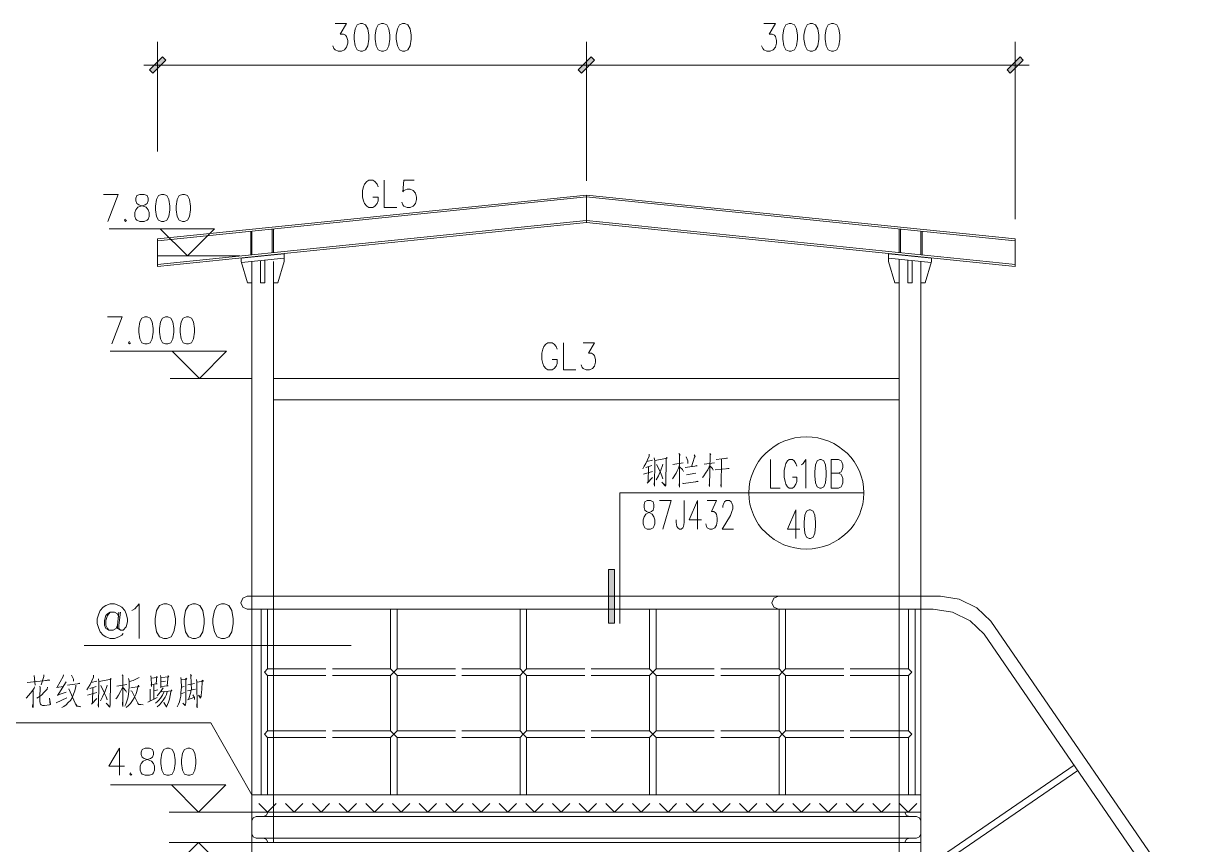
# Model space of a CAD drawing. Header units: millimetres. Extents: x 0 to 586, y 0 to 414.
# Drawn here: x 370.5 to 495.3, y 134.9 to 222.4 of the extents above; entities that cross this region are included whole.
import ezdxf

# ---------------------------------------------------------------- set-up
doc = ezdxf.new("R2010")
doc.units = ezdxf.units.MM

msp = doc.modelspace()

# ---------------------------------------------------------------- hatches: boundary and pattern name
h = msp.add_hatch(color=0)
h.dxf.hatch_style = 2
h.paths.add_polyline_path([(385.307417, 218.806889), (385.656667, 218.457639), (384.277306, 217.078278), (383.928056, 217.427528)])
h = msp.add_hatch(color=0)
h.dxf.hatch_style = 2
h.paths.add_polyline_path([(431.020361, 218.806889), (431.366083, 218.457639), (429.986722, 217.078278), (429.637472, 217.427528)])
h = msp.add_hatch(color=0)
h.dxf.hatch_style = 2
h.paths.add_polyline_path([(429.986722, 217.078278), (429.637472, 217.427528), (431.020361, 218.806889), (431.366083, 218.457639)])
h = msp.add_hatch(color=0)
h.dxf.hatch_style = 2
h.paths.add_polyline_path([(475.696139, 217.078278), (475.346889, 217.427528), (476.729778, 218.806889), (477.079028, 218.457639)])
h = msp.add_hatch(color=0)
h.dxf.hatch_style = 2
h.paths.add_polyline_path([(432.868917, 164.203944), (433.48275, 164.203944), (433.48275, 158.478361), (432.868917, 158.478361)])

# ---------------------------------------------------------------- linework, layer by layer
at = {"color": 0, "lineweight": 0}
for points in [[(403.704778, 222.380528), (404.943028, 222.380528), (404.269222, 221.251639), (404.604361, 221.251639), (404.830139, 221.114056), (404.943028, 220.972944), (405.055917, 220.549611), (405.055917, 220.267389), (404.943028, 219.844056), (404.71725, 219.561833), (404.382111, 219.420722), (404.043444, 219.420722), (403.704778, 219.561833), (403.591889, 219.702944), (403.479, 219.985167)], [(449.414194, 222.380528), (450.652444, 222.380528), (449.978639, 221.251639), (450.317306, 221.251639), (450.539556, 221.114056), (450.652444, 220.972944), (450.765333, 220.549611), (450.765333, 220.267389), (450.652444, 219.844056), (450.430194, 219.561833), (450.091528, 219.420722), (449.752861, 219.420722), (449.414194, 219.561833), (449.301306, 219.702944), (449.188417, 219.985167)], [(384.792361, 208.717444), (384.792361, 220.4085)], [(430.501778, 205.595361), (430.501778, 220.4085)], [(430.501778, 205.595361), (430.501778, 220.4085)], [(476.214722, 201.513722), (476.214722, 220.4085)], [(386.2705, 217.942583), (383.314222, 217.942583)], [(430.494722, 217.942583), (384.802944, 217.942583)], [(431.983444, 217.942583), (429.023639, 217.942583)], [(429.023639, 217.942583), (431.983444, 217.942583)], [(430.512361, 217.942583), (476.204139, 217.942583)], [(474.733056, 217.942583), (477.692861, 217.942583)], [(408.294417, 204.985056), (408.185056, 205.260222), (407.962806, 205.535389), (407.744083, 205.672972), (407.299583, 205.672972), (407.080861, 205.535389), (406.858611, 205.260222), (406.74925, 204.985056), (406.639889, 204.568778), (406.639889, 203.880861), (406.74925, 203.464583), (406.858611, 203.189417), (407.080861, 202.91425), (407.299583, 202.776667), (407.744083, 202.776667), (407.962806, 202.91425), (408.185056, 203.189417), (408.294417, 203.464583), (408.294417, 203.880861), (407.744083, 203.880861)], [(408.957639, 205.672972), (408.957639, 202.776667), (410.280556, 202.776667)], [(412.160861, 205.672972), (411.056667, 205.672972), (410.943778, 204.431194), (411.056667, 204.568778), (411.38475, 204.709889), (411.716361, 204.709889), (412.047972, 204.568778), (412.270222, 204.293611), (412.379583, 203.880861), (412.379583, 203.605694), (412.270222, 203.189417), (412.047972, 202.91425), (411.716361, 202.776667), (411.38475, 202.776667), (411.056667, 202.91425), (410.943778, 203.051833), (410.834417, 203.327)], [(379.042083, 204.166611), (380.58725, 204.166611), (379.483056, 201.266778)], [(384.792361, 199.414694), (430.501778, 204.099583)], [(384.813528, 199.203028), (430.522944, 203.891444)], [(476.190028, 199.203028), (430.480611, 203.891444)], [(476.214722, 199.414694), (430.501778, 204.099583)], [(430.501778, 204.099583), (430.501778, 201.171528)], [(381.363361, 201.541944), (381.250472, 201.404361), (381.363361, 201.266778), (381.472722, 201.404361)], [(384.771194, 196.694778), (430.480611, 201.379667)], [(384.792361, 196.486639), (430.501778, 201.171528)], [(476.214722, 196.486639), (430.501778, 201.171528)], [(476.235889, 196.694778), (430.522944, 201.379667)], [(385.074583, 200.504778), (379.617111, 200.504778)], [(390.87425, 200.504778), (385.074583, 200.504778)], [(385.074583, 200.504778), (387.974417, 197.608472)], [(387.974417, 197.608472), (390.87425, 200.504778)], [(394.723056, 197.728417), (394.723056, 200.219028)], [(394.846528, 197.728417), (394.846528, 200.233139)], [(397.023167, 197.964778), (397.023167, 200.455389)], [(397.146639, 197.964778), (397.146639, 200.4695)], [(463.860444, 197.964778), (463.860444, 200.4695)], [(463.983917, 197.964778), (463.983917, 200.455389)], [(466.160556, 197.728417), (466.160556, 200.233139)], [(466.284028, 197.728417), (466.284028, 200.219028)], [(384.792361, 199.414694), (384.792361, 196.486639)], [(476.214722, 199.414694), (476.214722, 196.486639)], [(393.562417, 197.608472), (384.84175, 197.608472)], [(393.696472, 197.029917), (393.696472, 197.375639)], [(398.286111, 197.83425), (393.707056, 197.379167)], [(393.752917, 196.920556), (398.296694, 197.375639)], [(398.296694, 197.029917), (398.296694, 197.837778)], [(462.710389, 197.029917), (462.710389, 197.837778)], [(467.254167, 196.920556), (462.710389, 197.375639)], [(462.720972, 197.83425), (467.300028, 197.379167)], [(467.310611, 197.029917), (467.310611, 197.375639)], [(393.696472, 197.029917), (394.384389, 194.729806)], [(394.846528, 197.029917), (394.846528, 135.117417)], [(395.767278, 194.729806), (395.767278, 197.121639)], [(396.225889, 194.729806), (396.225889, 197.1675)], [(397.146639, 197.029917), (397.146639, 135.117417)], [(398.296694, 197.029917), (397.60525, 194.729806)], [(462.710389, 197.029917), (463.398306, 194.729806)], [(463.860444, 197.259222), (463.860444, 135.117417)], [(464.781194, 194.729806), (464.781194, 197.1675)], [(465.239806, 194.729806), (465.239806, 197.121639)], [(466.160556, 197.029917), (466.160556, 135.117417)], [(467.310611, 197.029917), (466.619167, 194.729806)], [(394.384389, 194.729806), (394.846528, 194.729806)], [(395.767278, 194.729806), (396.225889, 194.729806)], [(397.60525, 194.729806), (397.146639, 194.729806)], [(463.398306, 194.729806), (463.860444, 194.729806)], [(465.239806, 194.729806), (464.781194, 194.729806)], [(466.619167, 194.729806), (466.160556, 194.729806)], [(379.468944, 191.120889), (381.014111, 191.120889), (379.909917, 188.224583)], [(386.358694, 187.462583), (379.744111, 187.462583)], [(381.786694, 188.49975), (381.677333, 188.362167), (381.786694, 188.224583), (381.896056, 188.362167)], [(386.358694, 187.462583), (389.258528, 184.56275)], [(392.154833, 187.462583), (386.358694, 187.462583)], [(389.258528, 184.56275), (392.154833, 187.462583)], [(427.400861, 187.663667), (427.287972, 187.942361), (427.06925, 188.217528), (426.847, 188.355111), (426.406028, 188.355111), (426.183778, 188.217528), (425.965056, 187.942361), (425.855694, 187.663667), (425.742806, 187.250917), (425.742806, 186.559472), (425.855694, 186.146722), (425.965056, 185.871556), (426.183778, 185.596389), (426.406028, 185.455278), (426.847, 185.455278), (427.06925, 185.596389), (427.287972, 185.871556), (427.400861, 186.146722), (427.400861, 186.559472), (426.847, 186.559472)], [(428.064083, 188.355111), (428.064083, 185.455278), (429.387, 185.455278)], [(430.159583, 188.355111), (431.376667, 188.355111), (430.713444, 187.250917), (431.045056, 187.250917), (431.263778, 187.113333), (431.376667, 186.97575), (431.486028, 186.559472), (431.486028, 186.284306), (431.376667, 185.871556), (431.154417, 185.596389), (430.822806, 185.455278), (430.491194, 185.455278), (430.159583, 185.596389), (430.050222, 185.733972), (429.940861, 186.009139)], [(394.846528, 184.56275), (386.125861, 184.56275)], [(397.146639, 184.56275), (463.860444, 184.56275)], [(397.146639, 182.262639), (463.860444, 182.262639)], [(437.204556, 176.477083), (437.204556, 176.276), (436.84825, 175.492833), (436.668333, 175.203556), (436.516639, 174.914278)], [(437.740778, 176.099611), (437.793694, 175.782111), (437.765472, 173.058667), (437.716083, 173.2915), (437.765472, 173.609)], [(437.818389, 175.810333), (439.116611, 176.043167), (439.042528, 176.131361), (439.017833, 175.870306), (438.989611, 173.2915), (438.964917, 173.146861), (438.940222, 173.058667), (438.555694, 173.492583), (438.964917, 173.115111)], [(440.368972, 176.565278), (440.495972, 176.392417), (440.443056, 176.420639), (440.418361, 172.970472), (440.393667, 173.231528), (440.418361, 173.464361)], [(441.1345, 176.187806), (441.310889, 175.782111), (441.335583, 175.665694), (441.335583, 175.492833)], [(441.998806, 176.420639), (442.101111, 176.247778), (442.027028, 176.159583), (441.847111, 175.60925), (441.720111, 175.143583)], [(443.656861, 176.565278), (443.759167, 176.420639), (443.709778, 176.477083), (443.632167, 173.030444), (443.607472, 173.175083), (443.632167, 173.407917)], [(444.344778, 175.92675), (445.544222, 176.043167), (445.441917, 176.071389), (445.163222, 175.986722)], [(437.486778, 175.26), (436.823556, 175.058917)], [(436.950556, 175.693917), (437.560861, 175.842083)], [(437.130472, 175.115361), (437.10225, 173.520806), (436.999944, 173.407917), (437.560861, 173.986472)], [(438.658, 175.436389), (438.633306, 175.26), (438.456917, 174.769639), (438.174694, 174.159333), (437.945389, 173.753639)], [(437.994778, 175.376417), (438.404, 174.565028), (438.404, 174.536806), (438.555694, 174.159333), (438.633306, 173.95825), (438.658, 173.841833)], [(440.418361, 175.319972), (440.316056, 174.998944), (440.189056, 174.709667), (440.062056, 174.476833), (439.935056, 174.247528), (439.83275, 174.071139), (439.677528, 173.870056)], [(439.730444, 175.376417), (440.802889, 175.549278)], [(440.443056, 175.143583), (440.749972, 174.854306), (440.852278, 174.653222)], [(441.032194, 175.058917), (442.330417, 175.231778), (442.256333, 175.26), (442.154028, 175.231778)], [(443.681556, 175.376417), (443.45225, 174.826083), (443.19825, 174.448611), (443.018333, 174.187556), (442.866639, 173.986472)], [(443.046556, 175.404639), (444.143694, 175.549278)], [(443.681556, 175.203556), (443.939083, 174.9425), (444.013167, 174.769639)], [(444.217778, 174.826083), (445.724139, 174.9425), (445.597139, 174.970722), (445.417222, 174.914278)], [(444.905694, 175.954972), (444.881, 172.970472), (444.831611, 173.175083), (444.856306, 173.347944)], [(450.116222, 175.92675), (450.116222, 172.857583), (451.1675, 172.857583)], [(452.920806, 175.1965), (452.832611, 175.489306), (452.656222, 175.778583), (452.479833, 175.92675), (452.130583, 175.92675), (451.954194, 175.778583), (451.781333, 175.489306), (451.693139, 175.1965), (451.604944, 174.759056), (451.604944, 174.028806), (451.693139, 173.587833), (451.781333, 173.298556), (451.954194, 173.00575), (452.130583, 172.857583), (452.479833, 172.857583), (452.656222, 173.00575), (452.832611, 173.298556), (452.920806, 173.587833), (452.920806, 174.028806), (452.479833, 174.028806)], [(453.446444, 175.341139), (453.619306, 175.489306), (453.883889, 175.92675), (453.883889, 172.857583)], [(456.600278, 172.857583), (456.600278, 175.92675), (457.386972, 175.92675), (457.651556, 175.778583), (457.73975, 175.633944), (457.827944, 175.341139), (457.827944, 175.048333), (457.73975, 174.759056), (457.651556, 174.610889), (457.386972, 174.46625)], [(437.560861, 174.625), (436.59425, 174.363944)], [(440.749972, 173.407917), (440.802889, 173.347944), (440.852278, 173.376167), (442.432722, 173.580778), (442.330417, 173.609), (442.125806, 173.520806)], [(441.183889, 174.27575), (442.154028, 174.476833)], [(456.600278, 174.46625), (457.386972, 174.46625), (457.651556, 174.318083), (457.73975, 174.173444), (457.827944, 173.880639), (457.827944, 173.443194), (457.73975, 173.150389), (457.651556, 173.00575), (457.386972, 172.857583), (456.600278, 172.857583)], [(460.08925, 172.349583), (434.086, 172.349583)], [(434.086, 158.446611), (434.086, 172.349583)], [(438.312278, 171.548778), (439.539944, 171.548778), (438.665056, 168.479611)], [(440.944, 171.548778), (440.944, 169.209861), (440.855806, 168.772417), (440.767611, 168.627778), (440.591222, 168.479611), (440.414833, 168.479611), (440.241972, 168.627778), (440.153778, 168.772417), (440.065583, 169.209861), (440.065583, 169.502667)], [(442.344528, 171.548778), (441.469639, 169.502667), (442.781972, 169.502667)], [(442.344528, 171.548778), (442.344528, 168.479611)], [(443.395806, 171.548778), (444.358889, 171.548778), (443.83325, 170.381083), (444.097833, 170.381083), (444.270694, 170.232917), (444.358889, 170.088278), (444.447083, 169.650833), (444.447083, 169.358028), (444.358889, 168.920583), (444.186028, 168.627778), (443.921444, 168.479611), (443.660389, 168.479611), (443.395806, 168.627778), (443.307611, 168.772417), (443.219417, 169.065222)], [(445.060917, 170.818528), (445.060917, 170.963167), (445.149111, 171.255972), (445.237306, 171.400611), (445.410167, 171.548778), (445.762944, 171.548778), (445.935806, 171.400611), (446.024, 171.255972), (446.112194, 170.963167), (446.112194, 170.670361), (446.024, 170.381083), (445.851139, 169.940111), (444.972722, 168.479611), (446.200389, 168.479611)], [(452.832611, 170.553944), (451.957722, 168.507833), (453.270056, 168.507833)], [(452.832611, 170.553944), (452.832611, 167.484778)], [(394.356167, 161.342917), (393.865806, 161.138306), (393.664722, 160.651472), (393.865806, 160.164639), (394.356167, 159.960028)], [(394.356167, 161.342917), (401.2565, 161.342917)], [(401.2565, 161.342917), (408.156833, 161.342917)], [(408.156833, 161.342917), (415.060694, 161.342917)], [(415.060694, 161.342917), (421.961028, 161.342917)], [(421.961028, 161.342917), (428.861361, 161.342917)], [(428.861361, 161.342917), (435.761694, 161.342917)], [(435.761694, 161.342917), (442.665556, 161.342917)], [(442.665556, 161.342917), (449.565889, 161.342917)], [(449.565889, 161.342917), (456.466222, 161.342917)], [(450.966417, 161.342917), (450.479583, 161.138306), (450.274972, 160.651472), (450.479583, 160.164639), (450.966417, 159.960028)], [(456.466222, 161.342917), (463.370083, 161.342917)], [(463.370083, 161.342917), (468.249, 161.342917)], [(473.632389, 158.704139), (472.126028, 160.125833), (470.259833, 161.032472), (468.210194, 161.342917)], [(380.671917, 159.656639), (380.516694, 158.252583), (380.516694, 157.903333), (380.827139, 157.726944), (381.134056, 157.726944), (381.4445, 158.079722), (381.596194, 158.605361), (381.596194, 158.954611), (381.4445, 159.48025), (381.289278, 159.833028), (380.978833, 160.182278), (380.671917, 160.358667), (380.209778, 160.531528), (379.747639, 160.531528), (379.2855, 160.358667), (378.975056, 160.182278), (378.668139, 159.833028), (378.512917, 159.48025), (378.357694, 158.954611), (378.357694, 158.428972), (378.512917, 157.903333), (378.668139, 157.554083), (378.975056, 157.201306), (379.2855, 157.028444), (379.747639, 156.852056), (380.209778, 156.852056), (380.671917, 157.028444), (380.978833, 157.201306), (381.134056, 157.377694)], [(382.061861, 159.833028), (382.368778, 160.005889), (382.830917, 160.531528), (382.830917, 156.852056)], [(394.356167, 159.960028), (401.2565, 159.960028)], [(395.830778, 140.17625), (395.830778, 159.960028)], [(396.522222, 153.610028), (396.522222, 159.960028)], [(401.2565, 159.960028), (408.156833, 159.960028)], [(408.156833, 159.960028), (415.060694, 159.960028)], [(409.634972, 153.610028), (409.634972, 159.960028)], [(410.322889, 153.610028), (410.322889, 159.960028)], [(415.060694, 159.960028), (421.961028, 159.960028)], [(421.961028, 159.960028), (428.861361, 159.960028)], [(423.435639, 153.610028), (423.435639, 159.960028)], [(424.127083, 153.610028), (424.127083, 159.960028)], [(428.861361, 159.960028), (435.761694, 159.960028)], [(435.761694, 159.960028), (442.665556, 159.960028)], [(437.239833, 153.610028), (437.239833, 159.960028)], [(437.92775, 153.610028), (437.92775, 159.960028)], [(442.665556, 159.960028), (449.565889, 159.960028)], [(449.565889, 159.960028), (456.466222, 159.960028)], [(451.0405, 153.610028), (451.0405, 159.960028)], [(451.731944, 153.610028), (451.731944, 159.960028)], [(456.466222, 159.960028), (463.370083, 159.960028)], [(463.370083, 159.960028), (467.483472, 159.960028)], [(464.844694, 153.610028), (464.844694, 159.960028)], [(465.536139, 140.17625), (465.536139, 159.960028)], [(472.923306, 157.300083), (471.409889, 158.728833), (469.540167, 159.646056), (467.483472, 159.960028)], [(380.671917, 159.131), (380.516694, 159.48025), (380.209778, 159.656639), (379.747639, 159.656639), (379.437194, 159.48025), (379.2855, 159.307389), (379.130278, 158.778222), (379.130278, 158.252583), (379.2855, 157.903333), (379.592417, 157.726944), (380.054556, 157.726944), (380.365, 157.903333), (380.516694, 158.252583)], [(379.747639, 159.656639), (379.437194, 159.307389), (379.2855, 158.778222), (379.2855, 158.252583), (379.437194, 157.903333), (379.592417, 157.726944)], [(380.827139, 159.656639), (380.671917, 158.252583), (380.671917, 157.903333), (380.827139, 157.726944)], [(495.338806, 127.067028), (473.632389, 158.704139)], [(405.422806, 156.11475), (376.953639, 156.11475)], [(495.338806, 124.625806), (472.923306, 157.300083)], [(396.522222, 153.610028), (396.1765, 153.264306)], [(402.731111, 153.610028), (396.522222, 153.610028)], [(409.634972, 153.610028), (403.422556, 153.610028)], [(409.634972, 153.610028), (409.977167, 153.264306)], [(410.322889, 153.610028), (409.977167, 153.264306)], [(416.535306, 153.610028), (410.322889, 153.610028)], [(423.435639, 153.610028), (417.223222, 153.610028)], [(423.435639, 153.610028), (423.781361, 153.264306)], [(424.127083, 153.610028), (423.781361, 153.264306)], [(430.335972, 153.610028), (424.127083, 153.610028)], [(437.239833, 153.610028), (431.027417, 153.610028)], [(437.239833, 153.610028), (437.585556, 153.264306)], [(437.92775, 153.610028), (437.585556, 153.264306)], [(444.140167, 153.610028), (437.92775, 153.610028)], [(451.0405, 153.610028), (444.831611, 153.610028)], [(451.0405, 153.610028), (451.386222, 153.264306)], [(451.731944, 153.610028), (451.386222, 153.264306)], [(457.944361, 153.610028), (451.731944, 153.610028)], [(464.844694, 153.610028), (458.632278, 153.610028)], [(464.844694, 153.610028), (465.190417, 153.264306)], [(370.885861, 152.149528), (373.305917, 152.410583), (373.203611, 152.442333), (372.847306, 152.354139)], [(371.647861, 152.904472), (371.750167, 151.86025)], [(372.670917, 152.960917), (372.670917, 152.788056), (372.364, 151.920222)], [(374.759361, 152.960917), (374.709972, 152.788056), (374.096139, 151.659167), (374.022056, 151.630944), (374.759361, 151.743833)], [(375.6025, 152.932694), (375.831806, 152.527), (375.831806, 152.294167)], [(377.948472, 152.932694), (377.948472, 152.731611), (377.592167, 151.948444), (377.41225, 151.659167), (377.260556, 151.369889)], [(378.484694, 152.555222), (378.534083, 152.237722), (378.509389, 149.514278), (378.46, 149.747111), (378.509389, 150.064611)], [(378.558778, 152.265944), (379.860528, 152.498778), (379.782917, 152.586972), (379.758222, 152.325917), (379.733528, 149.747111), (379.708833, 149.602472), (379.684139, 149.514278), (379.299611, 149.948194), (379.708833, 149.570722)], [(381.007056, 152.960917), (381.109361, 152.816278), (381.084667, 152.848028), (381.084667, 149.602472), (381.035278, 149.831778), (381.059972, 150.064611)], [(381.6985, 152.586972), (381.772583, 152.325917), (381.747889, 151.743833), (381.723194, 151.281694), (381.6985, 150.876), (381.620889, 150.498528), (381.518583, 150.181028), (381.416278, 149.86), (381.289278, 149.630694)], [(382.820333, 152.671639), (382.181806, 152.382361), (381.800806, 152.265944)], [(384.069167, 152.848028), (384.118556, 152.586972), (384.146778, 151.948444), (384.146778, 151.715611), (384.118556, 151.948444), (384.732389, 152.004889), (384.654778, 152.004889), (384.707694, 152.816278), (384.757083, 152.703389), (384.118556, 152.615194)], [(385.113389, 152.904472), (385.141611, 152.671639), (385.141611, 152.2095), (385.141611, 151.599194), (385.141611, 151.715611), (385.931833, 151.803806), (385.829528, 151.803806), (385.931833, 152.904472), (385.981222, 152.759833), (385.166306, 152.671639)], [(387.282972, 152.703389), (387.307667, 152.442333), (387.332361, 151.630944), (387.282972, 151.077083), (387.258278, 150.703139), (387.205361, 150.413861), (387.12775, 150.092833), (387.025444, 149.86), (386.87375, 149.570722)], [(387.332361, 152.442333), (387.893278, 152.527), (387.819194, 152.615194), (387.790972, 152.442333), (387.790972, 149.976417), (387.766278, 149.831778), (387.741583, 149.687139), (387.487583, 149.948194), (387.766278, 149.715361)], [(388.3025, 152.992667), (388.404806, 152.87625), (388.351889, 152.904472), (388.404806, 151.338139)], [(388.941028, 152.470556), (388.965722, 152.2095), (389.015111, 149.454306), (388.965722, 149.630694), (388.990417, 149.89175)], [(388.990417, 152.181278), (389.678333, 152.294167), (389.551333, 152.410583), (389.551333, 152.237722), (389.501944, 151.454556), (389.473722, 151.077083), (389.449028, 150.787806), (389.424333, 150.614944), (389.371417, 150.498528), (389.142111, 150.787806), (389.399639, 150.5585)], [(396.1765, 153.264306), (396.522222, 152.918583)], [(402.731111, 152.918583), (396.522222, 152.918583)], [(396.522222, 146.991917), (396.522222, 152.918583)], [(409.634972, 152.918583), (403.422556, 152.918583)], [(409.634972, 152.918583), (409.977167, 153.264306)], [(409.634972, 146.991917), (409.634972, 152.918583)], [(409.977167, 153.264306), (410.322889, 152.918583)], [(416.535306, 152.918583), (410.322889, 152.918583)], [(410.322889, 146.991917), (410.322889, 152.918583)], [(423.435639, 152.918583), (417.223222, 152.918583)], [(423.435639, 152.918583), (423.781361, 153.264306)], [(423.435639, 146.991917), (423.435639, 152.918583)], [(423.781361, 153.264306), (424.127083, 152.918583)], [(430.335972, 152.918583), (424.127083, 152.918583)], [(424.127083, 146.991917), (424.127083, 152.918583)], [(437.239833, 152.918583), (431.027417, 152.918583)], [(437.239833, 152.918583), (437.585556, 153.264306)], [(437.239833, 146.991917), (437.239833, 152.918583)], [(437.585556, 153.264306), (437.92775, 152.918583)], [(444.140167, 152.918583), (437.92775, 152.918583)], [(437.92775, 146.991917), (437.92775, 152.918583)], [(451.0405, 152.918583), (444.831611, 152.918583)], [(451.0405, 152.918583), (451.386222, 153.264306)], [(451.0405, 146.991917), (451.0405, 152.918583)], [(451.386222, 153.264306), (451.731944, 152.918583)], [(457.944361, 152.918583), (451.731944, 152.918583)], [(451.731944, 146.991917), (451.731944, 152.918583)], [(464.844694, 152.918583), (458.632278, 152.918583)], [(464.844694, 152.918583), (465.190417, 153.264306)], [(464.844694, 146.991917), (464.844694, 152.918583)], [(371.676083, 151.687389), (371.647861, 151.54275), (371.393861, 151.1935), (371.06225, 150.819556), (370.783556, 150.470306)], [(371.520861, 151.309917), (371.520861, 149.89175), (371.520861, 149.486056), (371.471472, 149.602472), (371.496167, 149.86)], [(373.051917, 151.659167), (373.027222, 151.454556), (372.695611, 151.108833), (372.413389, 150.819556), (372.11, 150.586722), (371.905389, 150.470306)], [(372.237, 151.775583), (372.286389, 151.630944), (372.237, 150.586722), (372.237, 150.181028), (372.261694, 149.919972), (372.311083, 149.831778), (372.388694, 149.775333), (372.540389, 149.715361), (372.745, 149.687139), (373.256528, 149.775333), (373.383528, 149.803556), (373.256528, 150.470306), (373.334139, 149.803556)], [(375.041583, 152.237722), (374.988667, 152.121306), (374.149056, 150.819556), (374.096139, 150.787806), (375.041583, 151.108833)], [(376.085806, 151.888472), (376.085806, 151.743833), (375.958806, 151.253472), (375.831806, 150.904222), (375.680111, 150.52675), (375.500194, 150.237472), (375.270889, 150.008167), (375.041583, 149.775333), (374.812278, 149.602472), (374.582972, 149.486056)], [(375.193278, 151.86025), (376.495028, 152.064861), (376.417417, 152.093083), (376.241028, 152.004889)], [(375.320278, 151.482778), (376.163417, 149.630694), (376.622028, 149.570722), (376.188111, 149.658917), (376.061111, 149.831778)], [(378.304778, 151.077083), (377.334639, 150.819556)], [(378.227167, 151.715611), (377.567472, 151.514528)], [(377.694472, 152.149528), (378.304778, 152.294167)], [(377.870861, 151.570972), (377.846167, 149.976417), (377.743861, 149.86), (378.304778, 150.442083)], [(379.401917, 151.888472), (379.377222, 151.715611), (379.197306, 151.22525), (378.918611, 150.614944), (378.689306, 150.20925)], [(378.738694, 151.832028), (379.147917, 151.020639), (379.147917, 150.992417), (379.299611, 150.614944), (379.377222, 150.413861), (379.401917, 150.297444)], [(381.084667, 151.687389), (380.830667, 151.1935), (380.626056, 150.819556), (380.446139, 150.52675), (380.343833, 150.413861)], [(380.446139, 151.775583), (381.518583, 151.948444)], [(381.109361, 151.599194), (381.416278, 151.281694), (381.493889, 151.137056)], [(381.9525, 151.599194), (382.820333, 151.743833), (382.742722, 151.86025), (382.693333, 151.659167), (382.591028, 151.1935), (382.4605, 150.876), (382.308806, 150.52675), (382.128889, 150.237472), (381.899583, 149.919972), (381.6985, 149.687139), (381.440972, 149.486056)], [(381.9525, 151.253472), (382.030111, 151.22525), (382.742722, 149.803556), (383.25425, 149.775333), (382.742722, 149.86), (382.640417, 149.976417)], [(383.991556, 151.454556), (383.991556, 150.181028)], [(384.400778, 151.948444), (384.400778, 150.353889)], [(384.81, 151.369889), (384.400778, 151.281694)], [(385.445, 151.108833), (385.318, 150.787806), (385.113389, 150.498528), (384.908778, 150.265694), (384.757083, 150.092833), (384.552472, 149.948194)], [(385.395611, 151.570972), (385.113389, 151.165278), (384.757083, 150.731361)], [(385.829528, 151.1935), (385.727222, 150.876), (385.600222, 150.586722), (385.370917, 150.265694), (385.166306, 149.976417), (384.986389, 149.775333), (384.757083, 149.570722)], [(385.141611, 152.2095), (385.624917, 152.294167)], [(385.191, 151.165278), (386.312833, 151.281694), (386.263444, 151.369889), (386.210528, 151.165278), (386.058833, 150.382111), (385.956528, 150.064611), (385.854222, 149.803556), (385.751917, 149.570722), (385.727222, 149.5425), (385.469694, 150.008167), (385.727222, 149.570722)], [(387.663972, 151.077083), (387.307667, 150.964194)], [(387.357056, 151.659167), (387.639278, 151.715611)], [(387.995583, 151.281694), (388.838722, 151.454556)], [(388.351889, 151.309917), (388.351889, 151.137056), (388.097889, 150.353889), (387.995583, 150.325667), (388.658806, 150.5585)], [(388.736417, 152.064861), (388.020278, 151.920222)], [(373.993833, 149.976417), (375.119194, 150.52675)], [(383.76225, 150.064611), (384.757083, 150.5585)], [(388.5565, 150.847778), (388.711722, 150.5585), (388.711722, 150.353889)], [(390.472083, 147.873861), (351.25025, 147.873861)], [(394.846528, 140.17625), (390.472083, 147.873861)], [(396.522222, 146.991917), (396.1765, 146.646194)], [(396.1765, 146.646194), (396.522222, 146.300472)], [(402.731111, 146.991917), (396.522222, 146.991917)], [(402.731111, 146.300472), (396.522222, 146.300472)], [(396.522222, 140.17625), (396.522222, 146.300472)], [(409.634972, 146.991917), (403.422556, 146.991917)], [(409.634972, 146.300472), (403.422556, 146.300472)], [(409.634972, 146.991917), (409.977167, 146.646194)], [(409.634972, 146.300472), (409.977167, 146.646194)], [(409.634972, 140.17625), (409.634972, 146.300472)], [(410.322889, 146.991917), (409.977167, 146.646194)], [(409.977167, 146.646194), (410.322889, 146.300472)], [(416.535306, 146.991917), (410.322889, 146.991917)], [(416.535306, 146.300472), (410.322889, 146.300472)], [(410.322889, 140.17625), (410.322889, 146.300472)], [(423.435639, 146.991917), (417.223222, 146.991917)], [(423.435639, 146.300472), (417.223222, 146.300472)], [(423.435639, 146.991917), (423.781361, 146.646194)], [(423.435639, 146.300472), (423.781361, 146.646194)], [(423.435639, 140.17625), (423.435639, 146.300472)], [(424.127083, 146.991917), (423.781361, 146.646194)], [(423.781361, 146.646194), (424.127083, 146.300472)], [(430.335972, 146.991917), (424.127083, 146.991917)], [(430.335972, 146.300472), (424.127083, 146.300472)], [(424.127083, 140.17625), (424.127083, 146.300472)], [(437.239833, 146.991917), (431.027417, 146.991917)], [(437.239833, 146.300472), (431.027417, 146.300472)], [(437.239833, 146.991917), (437.585556, 146.646194)], [(437.239833, 146.300472), (437.585556, 146.646194)], [(437.239833, 140.17625), (437.239833, 146.300472)], [(437.92775, 146.991917), (437.585556, 146.646194)], [(437.585556, 146.646194), (437.92775, 146.300472)], [(444.140167, 146.991917), (437.92775, 146.991917)], [(444.140167, 146.300472), (437.92775, 146.300472)], [(437.92775, 140.17625), (437.92775, 146.300472)], [(451.0405, 146.991917), (444.831611, 146.991917)], [(451.0405, 146.300472), (444.831611, 146.300472)], [(451.0405, 146.991917), (451.386222, 146.646194)], [(451.0405, 146.300472), (451.386222, 146.646194)], [(451.0405, 140.17625), (451.0405, 146.300472)], [(451.731944, 146.991917), (451.386222, 146.646194)], [(451.386222, 146.646194), (451.731944, 146.300472)], [(457.944361, 146.991917), (451.731944, 146.991917)], [(457.944361, 146.300472), (451.731944, 146.300472)], [(451.731944, 140.17625), (451.731944, 146.300472)], [(464.844694, 146.991917), (458.632278, 146.991917)], [(464.844694, 146.300472), (458.632278, 146.300472)], [(464.844694, 146.991917), (465.190417, 146.646194)], [(464.844694, 146.300472), (465.190417, 146.646194)], [(464.844694, 140.17625), (464.844694, 146.300472)], [(380.71425, 145.161), (379.610056, 143.227778), (381.264583, 143.227778)], [(380.71425, 145.161), (380.71425, 142.264694)], [(381.927806, 142.539861), (381.818444, 142.402278), (381.927806, 142.264694), (382.037167, 142.402278)], [(482.487111, 143.354778), (468.450083, 133.723944)], [(482.878694, 142.786806), (468.841667, 133.155972)], [(386.274028, 141.234583), (379.775861, 141.234583)], [(392.070167, 141.234583), (386.274028, 141.234583)], [(386.274028, 141.234583), (389.170333, 138.338278)], [(389.170333, 138.338278), (392.070167, 141.234583)], [(466.160556, 140.17625), (394.846528, 140.17625)], [(395.597944, 139.259028), (396.518694, 138.338278)], [(397.442972, 139.259028), (396.518694, 138.338278)], [(398.441333, 139.259028), (399.365611, 138.338278)], [(400.289889, 139.259028), (399.365611, 138.338278)], [(401.28825, 139.259028), (402.212528, 138.338278)], [(403.133278, 139.259028), (402.212528, 138.338278)], [(404.131639, 139.259028), (405.055917, 138.338278)], [(405.980194, 139.259028), (405.055917, 138.338278)], [(406.978556, 139.259028), (407.902833, 138.338278)], [(408.827111, 139.259028), (407.902833, 138.338278)], [(409.825472, 139.259028), (410.746222, 138.338278)], [(411.6705, 139.259028), (410.746222, 138.338278)], [(412.668861, 139.259028), (413.593139, 138.338278)], [(414.517417, 139.259028), (413.593139, 138.338278)], [(415.515778, 139.259028), (416.440056, 138.338278)], [(417.360806, 139.259028), (416.440056, 138.338278)], [(418.362694, 139.259028), (419.283444, 138.338278)], [(420.207722, 139.259028), (419.283444, 138.338278)], [(421.206083, 139.259028), (422.130361, 138.338278)], [(423.054639, 139.259028), (422.130361, 138.338278)], [(424.053, 139.259028), (424.977278, 138.338278)], [(425.898028, 139.259028), (424.977278, 138.338278)], [(426.896389, 139.259028), (427.820667, 138.338278)], [(428.744944, 139.259028), (427.820667, 138.338278)], [(429.743306, 139.259028), (430.667583, 138.338278)], [(431.591861, 139.259028), (430.667583, 138.338278)], [(432.590222, 139.259028), (433.510972, 138.338278)], [(434.43525, 139.259028), (433.510972, 138.338278)], [(435.433611, 139.259028), (436.357889, 138.338278)], [(437.282167, 139.259028), (436.357889, 138.338278)], [(438.280528, 139.259028), (439.204806, 138.338278)], [(440.125556, 139.259028), (439.204806, 138.338278)], [(441.127444, 139.259028), (442.048194, 138.338278)], [(442.972472, 139.259028), (442.048194, 138.338278)], [(443.970833, 139.259028), (444.895111, 138.338278)], [(445.819389, 139.259028), (444.895111, 138.338278)], [(446.81775, 139.259028), (447.742028, 138.338278)], [(448.662778, 139.259028), (447.742028, 138.338278)], [(449.661139, 139.259028), (450.585417, 138.338278)], [(451.509694, 139.259028), (450.585417, 138.338278)], [(452.508056, 139.259028), (453.432333, 138.338278)], [(454.356611, 139.259028), (453.432333, 138.338278)], [(455.354972, 139.259028), (456.275722, 138.338278)], [(457.2, 139.259028), (456.275722, 138.338278)], [(458.198361, 139.259028), (459.122639, 138.338278)], [(460.046917, 139.259028), (459.122639, 138.338278)], [(461.045278, 139.259028), (461.969556, 138.338278)], [(462.893833, 139.259028), (461.969556, 138.338278)], [(463.892194, 139.259028), (464.812944, 138.338278)], [(465.737222, 139.259028), (464.812944, 138.338278)], [(394.761861, 138.338278), (386.041194, 138.338278)], [(466.160556, 138.338278), (394.352639, 138.338278)], [(395.305139, 137.876139), (394.980583, 137.742083), (394.846528, 137.417528)], [(394.846528, 136.034639), (394.846528, 137.417528)], [(395.305139, 137.876139), (396.091833, 137.876139)], [(464.950528, 137.876139), (396.056556, 137.876139)], [(396.091833, 137.876139), (396.416389, 138.010194), (396.550444, 138.338278)], [(464.456639, 138.338278), (464.590694, 138.010194), (464.91525, 137.876139)], [(465.701944, 137.876139), (464.91525, 137.876139)], [(466.160556, 137.417528), (466.0265, 137.742083), (465.701944, 137.876139)], [(466.160556, 136.034639), (466.160556, 137.417528)], [(394.761861, 135.117417), (386.041194, 135.117417)], [(386.274028, 132.217583), (389.170333, 135.117417)], [(389.170333, 135.117417), (392.070167, 132.217583)], [(394.846528, 136.034639), (394.980583, 135.710083), (395.305139, 135.576028)], [(394.846528, 135.117417), (394.846528, 50.066222)], [(466.160556, 135.117417), (394.846528, 135.117417)], [(395.305139, 135.576028), (396.091833, 135.576028)], [(464.950528, 135.576028), (396.056556, 135.576028)], [(396.550444, 135.117417), (396.416389, 135.441972), (396.091833, 135.576028)], [(463.860444, 135.117417), (463.860444, 50.066222)], [(464.91525, 135.576028), (464.590694, 135.441972), (464.456639, 135.117417)], [(465.701944, 135.576028), (464.91525, 135.576028)], [(465.701944, 135.576028), (466.0265, 135.710083), (466.160556, 136.034639)], [(466.160556, 135.117417), (466.160556, 50.066222)]]:
    msp.add_lwpolyline(points, dxfattribs=at)
for points in [[(406.407056, 222.380528), (406.071917, 222.239417), (405.846139, 221.816083), (405.73325, 221.114056), (405.73325, 220.690722), (405.846139, 219.985167), (406.071917, 219.561833), (406.407056, 219.420722), (406.632833, 219.420722), (406.9715, 219.561833), (407.197278, 219.985167), (407.310167, 220.690722), (407.310167, 221.114056), (407.197278, 221.816083), (406.9715, 222.239417), (406.632833, 222.380528)], [(408.661306, 222.380528), (408.322639, 222.239417), (408.100389, 221.816083), (407.9875, 221.114056), (407.9875, 220.690722), (408.100389, 219.985167), (408.322639, 219.561833), (408.661306, 219.420722), (408.887083, 219.420722), (409.22575, 219.561833), (409.451528, 219.985167), (409.564417, 220.690722), (409.564417, 221.114056), (409.451528, 221.816083), (409.22575, 222.239417), (408.887083, 222.380528)], [(410.915556, 222.380528), (410.576889, 222.239417), (410.351111, 221.816083), (410.238222, 221.114056), (410.238222, 220.690722), (410.351111, 219.985167), (410.576889, 219.561833), (410.915556, 219.420722), (411.141333, 219.420722), (411.48, 219.561833), (411.705778, 219.985167), (411.818667, 220.690722), (411.818667, 221.114056), (411.705778, 221.816083), (411.48, 222.239417), (411.141333, 222.380528)], [(452.12, 222.380528), (451.781333, 222.239417), (451.555556, 221.816083), (451.442667, 221.114056), (451.442667, 220.690722), (451.555556, 219.985167), (451.781333, 219.561833), (452.12, 219.420722), (452.345778, 219.420722), (452.680917, 219.561833), (452.906694, 219.985167), (453.019583, 220.690722), (453.019583, 221.114056), (452.906694, 221.816083), (452.680917, 222.239417), (452.345778, 222.380528)], [(454.370722, 222.380528), (454.035583, 222.239417), (453.809806, 221.816083), (453.696917, 221.114056), (453.696917, 220.690722), (453.809806, 219.985167), (454.035583, 219.561833), (454.370722, 219.420722), (454.5965, 219.420722), (454.935167, 219.561833), (455.160944, 219.985167), (455.273833, 220.690722), (455.273833, 221.114056), (455.160944, 221.816083), (454.935167, 222.239417), (454.5965, 222.380528)], [(456.624972, 222.380528), (456.286306, 222.239417), (456.064056, 221.816083), (455.951167, 221.114056), (455.951167, 220.690722), (456.064056, 219.985167), (456.286306, 219.561833), (456.624972, 219.420722), (456.85075, 219.420722), (457.189417, 219.561833), (457.415194, 219.985167), (457.528083, 220.690722), (457.528083, 221.114056), (457.415194, 221.816083), (457.189417, 222.239417), (456.85075, 222.380528)], [(385.307417, 218.806889), (385.656667, 218.457639), (384.277306, 217.078278), (383.928056, 217.427528)], [(431.020361, 218.806889), (431.366083, 218.457639), (429.986722, 217.078278), (429.637472, 217.427528)], [(429.986722, 217.078278), (429.637472, 217.427528), (431.020361, 218.806889), (431.366083, 218.457639)], [(475.696139, 217.078278), (475.346889, 217.427528), (476.729778, 218.806889), (477.079028, 218.457639)], [(382.908528, 204.166611), (382.576917, 204.029028), (382.467556, 203.750333), (382.467556, 203.475167), (382.576917, 203.2), (382.795639, 203.062417), (383.240139, 202.924833), (383.57175, 202.78725), (383.790472, 202.508556), (383.899833, 202.233389), (383.899833, 201.820639), (383.790472, 201.541944), (383.681111, 201.404361), (383.3495, 201.266778), (382.908528, 201.266778), (382.576917, 201.404361), (382.467556, 201.541944), (382.354667, 201.820639), (382.354667, 202.233389), (382.467556, 202.508556), (382.686278, 202.78725), (383.017889, 202.924833), (383.458861, 203.062417), (383.681111, 203.2), (383.790472, 203.475167), (383.790472, 203.750333), (383.681111, 204.029028), (383.3495, 204.166611)], [(385.226278, 204.166611), (384.894667, 204.029028), (384.675944, 203.61275), (384.563056, 202.924833), (384.563056, 202.508556), (384.675944, 201.820639), (384.894667, 201.404361), (385.226278, 201.266778), (385.448528, 201.266778), (385.780139, 201.404361), (385.998861, 201.820639), (386.108222, 202.508556), (386.108222, 202.924833), (385.998861, 203.61275), (385.780139, 204.029028), (385.448528, 204.166611)], [(387.434667, 204.166611), (387.103056, 204.029028), (386.884333, 203.61275), (386.771444, 202.924833), (386.771444, 202.508556), (386.884333, 201.820639), (387.103056, 201.404361), (387.434667, 201.266778), (387.656917, 201.266778), (387.988528, 201.404361), (388.20725, 201.820639), (388.316611, 202.508556), (388.316611, 202.924833), (388.20725, 203.61275), (387.988528, 204.029028), (387.656917, 204.166611)], [(383.441222, 191.120889), (383.113139, 190.983306), (382.890889, 190.570556), (382.781528, 189.879111), (382.781528, 189.466361), (382.890889, 188.774917), (383.113139, 188.362167), (383.441222, 188.224583), (383.663472, 188.224583), (383.995083, 188.362167), (384.217333, 188.774917), (384.326694, 189.466361), (384.326694, 189.879111), (384.217333, 190.570556), (383.995083, 190.983306), (383.663472, 191.120889)], [(385.649611, 191.120889), (385.321528, 190.983306), (385.099278, 190.570556), (384.989917, 189.879111), (384.989917, 189.466361), (385.099278, 188.774917), (385.321528, 188.362167), (385.649611, 188.224583), (385.871861, 188.224583), (386.203472, 188.362167), (386.425722, 188.774917), (386.535083, 189.466361), (386.535083, 189.879111), (386.425722, 190.570556), (386.203472, 190.983306), (385.871861, 191.120889)], [(387.858, 191.120889), (387.529917, 190.983306), (387.307667, 190.570556), (387.198306, 189.879111), (387.198306, 189.466361), (387.307667, 188.774917), (387.529917, 188.362167), (387.858, 188.224583), (388.08025, 188.224583), (388.411861, 188.362167), (388.634111, 188.774917), (388.743472, 189.466361), (388.743472, 189.879111), (388.634111, 190.570556), (388.411861, 190.983306), (388.08025, 191.120889)], [(455.372611, 175.92675), (455.108028, 175.778583), (454.935167, 175.341139), (454.846972, 174.610889), (454.846972, 174.173444), (454.935167, 173.443194), (455.108028, 173.00575), (455.372611, 172.857583), (455.549, 172.857583), (455.810056, 173.00575), (455.986444, 173.443194), (456.074639, 174.173444), (456.074639, 174.610889), (455.986444, 175.341139), (455.810056, 175.778583), (455.549, 175.92675)], [(436.999944, 171.548778), (436.735361, 171.400611), (436.647167, 171.111333), (436.647167, 170.818528), (436.735361, 170.525722), (436.91175, 170.381083), (437.261, 170.232917), (437.525583, 170.088278), (437.698444, 169.795472), (437.786639, 169.502667), (437.786639, 169.065222), (437.698444, 168.772417), (437.613778, 168.627778), (437.349194, 168.479611), (436.999944, 168.479611), (436.735361, 168.627778), (436.647167, 168.772417), (436.5625, 169.065222), (436.5625, 169.502667), (436.647167, 169.795472), (436.823556, 170.088278), (437.088139, 170.232917), (437.437389, 170.381083), (437.613778, 170.525722), (437.698444, 170.818528), (437.698444, 171.111333), (437.613778, 171.400611), (437.349194, 171.548778)], [(454.236667, 170.553944), (453.972083, 170.405778), (453.795694, 169.968333), (453.711028, 169.238083), (453.711028, 168.800639), (453.795694, 168.070389), (453.972083, 167.632944), (454.236667, 167.484778), (454.409528, 167.484778), (454.674111, 167.632944), (454.846972, 168.070389), (454.935167, 168.800639), (454.935167, 169.238083), (454.846972, 169.968333), (454.674111, 170.405778), (454.409528, 170.553944)], [(432.868917, 164.203944), (433.48275, 164.203944), (433.48275, 158.478361), (432.868917, 158.478361)], [(385.452056, 160.531528), (384.989917, 160.358667), (384.683, 159.833028), (384.527778, 158.954611), (384.527778, 158.428972), (384.683, 157.554083), (384.989917, 157.028444), (385.452056, 156.852056), (385.7625, 156.852056), (386.224639, 157.028444), (386.531556, 157.554083), (386.686778, 158.428972), (386.686778, 158.954611), (386.531556, 159.833028), (386.224639, 160.358667), (385.7625, 160.531528)], [(388.538861, 160.531528), (388.073194, 160.358667), (387.766278, 159.833028), (387.611056, 158.954611), (387.611056, 158.428972), (387.766278, 157.554083), (388.073194, 157.028444), (388.538861, 156.852056), (388.845778, 156.852056), (389.307917, 157.028444), (389.618361, 157.554083), (389.770056, 158.428972), (389.770056, 158.954611), (389.618361, 159.833028), (389.307917, 160.358667), (388.845778, 160.531528)], [(391.622139, 160.531528), (391.16, 160.358667), (390.849556, 159.833028), (390.697861, 158.954611), (390.697861, 158.428972), (390.849556, 157.554083), (391.16, 157.028444), (391.622139, 156.852056), (391.929056, 156.852056), (392.394722, 157.028444), (392.701639, 157.554083), (392.856861, 158.428972), (392.856861, 158.954611), (392.701639, 159.833028), (392.394722, 160.358667), (391.929056, 160.531528)], [(383.472972, 145.161), (383.141361, 145.023417), (383.032, 144.74825), (383.032, 144.473083), (383.141361, 144.194389), (383.363611, 144.056806), (383.804583, 143.919222), (384.136194, 143.781639), (384.358444, 143.506472), (384.467806, 143.227778), (384.467806, 142.815028), (384.358444, 142.539861), (384.245556, 142.402278), (383.917472, 142.264694), (383.472972, 142.264694), (383.141361, 142.402278), (383.032, 142.539861), (382.922639, 142.815028), (382.922639, 143.227778), (383.032, 143.506472), (383.25425, 143.781639), (383.585861, 143.919222), (384.026833, 144.056806), (384.245556, 144.194389), (384.358444, 144.473083), (384.358444, 144.74825), (384.245556, 145.023417), (383.917472, 145.161)], [(385.79425, 145.161), (385.462639, 145.023417), (385.240389, 144.610667), (385.131028, 143.919222), (385.131028, 143.506472), (385.240389, 142.815028), (385.462639, 142.402278), (385.79425, 142.264694), (386.012972, 142.264694), (386.344583, 142.402278), (386.566833, 142.815028), (386.676194, 143.506472), (386.676194, 143.919222), (386.566833, 144.610667), (386.344583, 145.023417), (386.012972, 145.161)], [(388.002639, 145.161), (387.671028, 145.023417), (387.448778, 144.610667), (387.339417, 143.919222), (387.339417, 143.506472), (387.448778, 142.815028), (387.671028, 142.402278), (388.002639, 142.264694), (388.221361, 142.264694), (388.552972, 142.402278), (388.775222, 142.815028), (388.884583, 143.506472), (388.884583, 143.919222), (388.775222, 144.610667), (388.552972, 145.023417), (388.221361, 145.161)]]:
    msp.add_lwpolyline(points, close=True, dxfattribs=at)
msp.add_ellipse((453.954444, 172.349583), major_axis=(6.134806, 0), ratio=0.974698, start_param=0, end_param=6.283185, dxfattribs=at)

doc.saveas('drawing.dxf')
